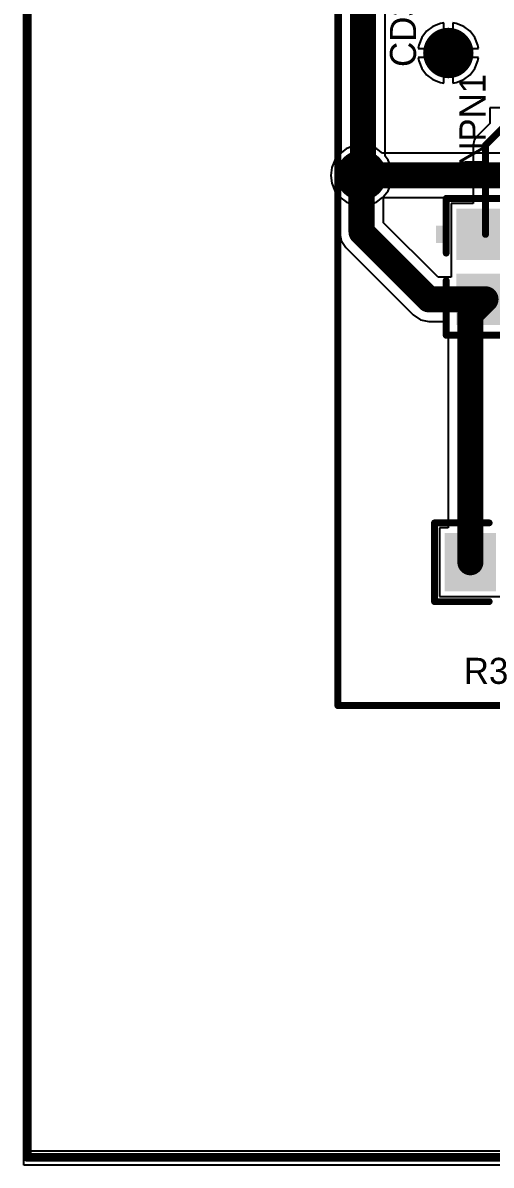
# Model space of a CAD drawing. Header units: millimetres. Extents: x 0.67 to 7.75, y 0.64 to 6.06.
# Drawn here: x 0.665 to 1.204, y 0.641 to 1.956 of the extents above; entities that cross this region are included whole.
import ezdxf

# ---------------------------------------------------------------- set-up
doc = ezdxf.new("R2010")
doc.units = ezdxf.units.MM
doc.header["$MEASUREMENT"] = 0
for name, color, linetype in [('BottomLayer', 5, 'Continuous'), ('BottomSolder', 6, 'Continuous'), ('MultiLayer', 9, 'Continuous'), ('TopLayer', 1, 'Continuous'), ('TopOverlay', 2, 'Continuous'), ('TopPaste', 8, 'Continuous'), ('TopSolder', 216, 'Continuous'), ('ViaHoleLayer', 16, 'Continuous')]:
    doc.layers.add(name, color=color, linetype=linetype)

# ---------------------------------------------------------------- blocks, each defined once
blk = doc.blocks.new('CC2012_0805_23')
at = {"layer": 'TopLayer'}
for points in [[(-0.063, -0.0295), (-0.0118, -0.0295), (-0.063, 0.0295), (-0.0118, 0.0295)], [(0.0118, -0.0295), (0.063, -0.0295), (0.0118, 0.0295), (0.063, 0.0295)]]:
    blk.add_solid(points, dxfattribs=at)
at = {"layer": 'TopOverlay', "const_width": 0.00787}
for points in [[(-0.0787, -0.0453), (-0.0787, 0.0453)], [(-0.0157, 0.0453), (-0.0787, 0.0453)], [(0.0787, 0.0453), (0.0157, 0.0453)], [(0.0787, -0.0453), (0.0787, 0.0453)], [(-0.0157, -0.0453), (-0.0787, -0.0453)], [(0.0787, -0.0453), (0.0157, -0.0453)]]:
    blk.add_lwpolyline(points, dxfattribs=at)
at = {"layer": 'TopOverlay', "const_width": 0.00394}
for points in [[(-0.0807, 0.0453, 1), (-0.0768, 0.0453, 1)], [(-0.0807, 0.0453, 1), (-0.0768, 0.0453, 1)], [(-0.0177, 0.0453, 1), (-0.0138, 0.0453, 1)], [(0.0138, 0.0453, 1), (0.0177, 0.0453, 1)], [(0.0768, 0.0453, 1), (0.0807, 0.0453, 1)], [(0.0768, 0.0453, 1), (0.0807, 0.0453, 1)], [(-0.0807, -0.0453, 1), (-0.0768, -0.0453, 1)], [(-0.0807, -0.0453, 1), (-0.0768, -0.0453, 1)], [(-0.0177, -0.0453, 1), (-0.0138, -0.0453, 1)], [(0.0138, -0.0453, 1), (0.0177, -0.0453, 1)], [(0.0768, -0.0453, 1), (0.0807, -0.0453, 1)], [(0.0768, -0.0453, 1), (0.0807, -0.0453, 1)]]:
    blk.add_lwpolyline(points, format="xyb", close=True, dxfattribs=at)
at = {"layer": 'TopOverlay'}
for points in [[(-0.0473, 0.0488), (-0.0276, 0.0488), (-0.0473, 0.0567), (-0.0276, 0.0567)], [(-0.0472, -0.057), (-0.0276, -0.057), (-0.0472, -0.0492), (-0.0276, -0.0492)]]:
    blk.add_solid(points, dxfattribs=at)
at = {"layer": 'TopPaste'}
for points in [[(-0.063, -0.0295), (-0.0118, -0.0295), (-0.063, 0.0295), (-0.0118, 0.0295)], [(0.0118, -0.0295), (0.063, -0.0295), (0.0118, 0.0295), (0.063, 0.0295)]]:
    blk.add_solid(points, dxfattribs=at)
at = {"layer": 'TopSolder'}
for points in [[(-0.067, -0.0335), (-0.0078, -0.0335), (-0.067, 0.0335), (-0.0078, 0.0335)], [(0.0078, -0.0335), (0.067, -0.0335), (0.0078, 0.0335), (0.067, 0.0335)]]:
    blk.add_solid(points, dxfattribs=at)
blk = doc.blocks.new('CC2012_0805_24')
at = {"layer": 'TopLayer'}
for points in [[(-0.063, -0.0295), (-0.0118, -0.0295), (-0.063, 0.0295), (-0.0118, 0.0295)], [(0.0118, -0.0295), (0.063, -0.0295), (0.0118, 0.0295), (0.063, 0.0295)]]:
    blk.add_solid(points, dxfattribs=at)
at = {"layer": 'TopOverlay', "const_width": 0.00787}
for points in [[(-0.0787, 0.0453), (-0.0787, -0.0453)], [(-0.0157, 0.0453), (-0.0787, 0.0453)], [(0.0787, 0.0453), (0.0157, 0.0453)], [(0.0787, 0.0453), (0.0787, -0.0453)], [(-0.0157, -0.0453), (-0.0787, -0.0453)], [(0.0787, -0.0453), (0.0157, -0.0453)]]:
    blk.add_lwpolyline(points, dxfattribs=at)
at = {"layer": 'TopOverlay', "const_width": 0.00394}
for points in [[(-0.0807, 0.0453, 1), (-0.0768, 0.0453, 1)], [(-0.0807, 0.0453, 1), (-0.0768, 0.0453, 1)], [(-0.0177, 0.0453, 1), (-0.0138, 0.0453, 1)], [(0.0138, 0.0453, 1), (0.0177, 0.0453, 1)], [(0.0768, 0.0453, 1), (0.0807, 0.0453, 1)], [(0.0768, 0.0453, 1), (0.0807, 0.0453, 1)], [(-0.0807, -0.0453, 1), (-0.0768, -0.0453, 1)], [(-0.0807, -0.0453, 1), (-0.0768, -0.0453, 1)], [(-0.0177, -0.0453, 1), (-0.0138, -0.0453, 1)], [(0.0138, -0.0453, 1), (0.0177, -0.0453, 1)], [(0.0768, -0.0453, 1), (0.0807, -0.0453, 1)], [(0.0768, -0.0453, 1), (0.0807, -0.0453, 1)]]:
    blk.add_lwpolyline(points, format="xyb", close=True, dxfattribs=at)
at = {"layer": 'TopOverlay'}
for points in [[(-0.0472, 0.0488), (-0.0276, 0.0488), (-0.0472, 0.0567), (-0.0276, 0.0567)], [(-0.0472, -0.0571), (-0.0276, -0.0571), (-0.0472, -0.0492), (-0.0276, -0.0492)]]:
    blk.add_solid(points, dxfattribs=at)
at = {"layer": 'TopPaste'}
for points in [[(-0.063, -0.0295), (-0.0118, -0.0295), (-0.063, 0.0295), (-0.0118, 0.0295)], [(0.0118, -0.0295), (0.063, -0.0295), (0.0118, 0.0295), (0.063, 0.0295)]]:
    blk.add_solid(points, dxfattribs=at)
at = {"layer": 'TopSolder'}
for points in [[(-0.067, -0.0335), (-0.0078, -0.0335), (-0.067, 0.0335), (-0.0078, 0.0335)], [(0.0078, -0.0335), (0.067, -0.0335), (0.0078, 0.0335), (0.067, 0.0335)]]:
    blk.add_solid(points, dxfattribs=at)

msp = doc.modelspace()

# ---------------------------------------------------------------- linework, layer by layer
at = {"layer": 'BottomLayer'}
for p, q in [((0.666, 0.641), (0.666, 6.0528)), ((1.13, 1.946), (1.1244, 1.9387)), ((1.1373, 1.9516), (1.13, 1.946)), ((1.1459, 1.9551), (1.1373, 1.9516)), ((1.15, 1.9556), (1.1459, 1.9551)), ((1.15, 1.926), (1.15, 1.9556)), ((1.1641, 1.9551), (1.16, 1.9556)), ((1.16, 1.9556), (1.16, 1.926)), ((1.1727, 1.9516), (1.1641, 1.9551)), ((1.18, 1.946), (1.1727, 1.9516)), ((1.1856, 1.9387), (1.18, 1.946)), ((1.1244, 1.9387), (1.1209, 1.9301)), ((1.1891, 1.9301), (1.1856, 1.9387)), ((1.1209, 1.9301), (1.1204, 1.926)), ((1.1204, 1.926), (1.15, 1.926)), ((1.16, 1.926), (1.1896, 1.926)), ((1.1896, 1.926), (1.1891, 1.9301)), ((1.15, 1.916), (1.1204, 1.916)), ((1.1204, 1.916), (1.1209, 1.9119)), ((1.1209, 1.9119), (1.1244, 1.9033)), ((1.15, 1.8864), (1.15, 1.916)), ((1.1896, 1.916), (1.16, 1.916)), ((1.16, 1.916), (1.16, 1.8864)), ((1.1856, 1.9033), (1.1891, 1.9119)), ((1.1891, 1.9119), (1.1896, 1.916)), ((1.1244, 1.9033), (1.13, 1.896)), ((1.13, 1.896), (1.1373, 1.8904)), ((1.1727, 1.8904), (1.18, 1.896)), ((1.18, 1.896), (1.1856, 1.9033)), ((1.1373, 1.8904), (1.1459, 1.8869)), ((1.1459, 1.8869), (1.15, 1.8864)), ((1.16, 1.8864), (1.1641, 1.8869)), ((1.1641, 1.8869), (1.1727, 1.8904)), ((1.055, 1.8155), (1.0459, 1.8143)), ((1.0641, 1.8143), (1.055, 1.8155)), ((1.03, 1.8051), (1.0244, 1.7978)), ((1.0373, 1.8107), (1.03, 1.8051)), ((1.0459, 1.8143), (1.0373, 1.8107)), ((1.0727, 1.8107), (1.0641, 1.8143)), ((1.0793, 1.8056), (1.0727, 1.8107)), ((2.0575, 1.8056), (1.0793, 1.8056)), ((1.0209, 1.7893), (1.0197, 1.7802)), ((1.0244, 1.7978), (1.0209, 1.7893)), ((1.0197, 1.7802), (1.0209, 1.771)), ((1.0209, 1.771), (1.0244, 1.7625)), ((1.0244, 1.7625), (1.03, 1.7552)), ((1.03, 1.7552), (1.0373, 1.7496)), ((1.0373, 1.7496), (1.0459, 1.7461)), ((1.0641, 1.7461), (1.0727, 1.7496)), ((1.0727, 1.7496), (1.0793, 1.7547)), ((1.0793, 1.7547), (2.0465, 1.7547)), ((1.0459, 1.7461), (1.055, 1.7449)), ((1.055, 1.7449), (1.0641, 1.7461)), ((7.738, 0.641), (0.666, 0.641))]:
    msp.add_line(p, q, dxfattribs=at)
for points, const_width in [([(1.1425, 1.921, 1), (1.1675, 1.921, 1)], 0.025), ([(1.0425, 1.7802, 1), (1.0675, 1.7802, 1)], 0.025), ([(1.0475, 1.7802, 1), (1.0625, 1.7802, 1)], 0.015)]:
    msp.add_lwpolyline(points, format="xyb", close=True, dxfattribs=dict(at, const_width=const_width))
at = {"layer": 'BottomLayer', "const_width": 0.03}
msp.add_lwpolyline([(1.055, 1.7802), (3.3798, 1.7802)], dxfattribs=at)
at = {"layer": 'BottomSolder', "const_width": 0.029}
for points in [[(1.1405, 1.921, 1), (1.1695, 1.921, 1)], [(1.0405, 1.7802, 1), (1.0695, 1.7802, 1)]]:
    msp.add_lwpolyline(points, format="xyb", close=True, dxfattribs=at)
at = {"layer": 'MultiLayer', "const_width": 0.025}
for points in [[(1.1425, 1.921, 1), (1.1675, 1.921, 1)], [(1.0425, 1.7802, 1), (1.0675, 1.7802, 1)]]:
    msp.add_lwpolyline(points, format="xyb", close=True, dxfattribs=at)
at = {"layer": 'TopLayer'}
for p, q in [((0.674, 0.657), (0.674, 6.04)), ((1.0313, 2.5477), (1.0313, 1.8061)), ((1.0823, 1.8021), (1.0823, 2.1908)), ((1.13, 1.946), (1.1244, 1.9387)), ((1.1373, 1.9516), (1.13, 1.946)), ((1.1459, 1.9551), (1.1373, 1.9516)), ((1.15, 1.9556), (1.1459, 1.9551)), ((1.15, 1.926), (1.15, 1.9556)), ((1.1641, 1.9551), (1.16, 1.9556)), ((1.16, 1.9556), (1.16, 1.926)), ((1.1727, 1.9516), (1.1641, 1.9551)), ((1.18, 1.946), (1.1727, 1.9516)), ((1.1856, 1.9387), (1.18, 1.946)), ((1.1244, 1.9387), (1.1209, 1.9301)), ((1.1891, 1.9301), (1.1856, 1.9387)), ((1.1209, 1.9301), (1.1204, 1.926)), ((1.1204, 1.926), (1.15, 1.926)), ((1.16, 1.926), (1.1896, 1.926)), ((1.1896, 1.926), (1.1891, 1.9301)), ((1.15, 1.916), (1.1204, 1.916)), ((1.1204, 1.916), (1.1209, 1.9119)), ((1.1209, 1.9119), (1.1244, 1.9033)), ((1.15, 1.8864), (1.15, 1.916)), ((1.1896, 1.916), (1.16, 1.916)), ((1.16, 1.916), (1.16, 1.8864)), ((1.1856, 1.9033), (1.1891, 1.9119)), ((1.1891, 1.9119), (1.1896, 1.916)), ((1.1244, 1.9033), (1.13, 1.896)), ((1.13, 1.896), (1.1373, 1.8904)), ((1.1727, 1.8904), (1.18, 1.896)), ((1.18, 1.896), (1.1856, 1.9033)), ((1.1373, 1.8904), (1.1459, 1.8869)), ((1.1459, 1.8869), (1.15, 1.8864)), ((1.16, 1.8864), (1.1641, 1.8869)), ((1.1641, 1.8869), (1.1727, 1.8904)), ((1.2428, 1.8578), (1.2028, 1.8578)), ((1.2028, 1.8578), (1.2028, 1.84)), ((1.2028, 1.84), (1.1877, 1.825)), ((1.1846, 1.8203), (1.1835, 1.8149)), ((1.1835, 1.8149), (1.1835, 1.8149)), ((1.1835, 1.8149), (1.1835, 1.7479)), ((1.1877, 1.825), (1.1846, 1.8203)), ((1.03, 1.8051), (1.0244, 1.7978)), ((1.0313, 1.8061), (1.03, 1.8051)), ((1.0856, 1.7978), (1.0823, 1.8021)), ((1.0209, 1.7893), (1.0197, 1.7802)), ((1.0244, 1.7978), (1.0209, 1.7893)), ((1.0891, 1.7893), (1.0856, 1.7978)), ((1.0903, 1.7802), (1.0891, 1.7893)), ((1.0197, 1.7802), (1.0209, 1.771)), ((1.0891, 1.771), (1.0903, 1.7802)), ((1.0209, 1.771), (1.0244, 1.7625)), ((1.0244, 1.7625), (1.0295, 1.7559)), ((1.0805, 1.7559), (1.0856, 1.7625)), ((1.0856, 1.7625), (1.0891, 1.771)), ((1.0295, 1.7559), (1.0295, 1.715)), ((1.0805, 1.7256), (1.0805, 1.7559)), ((1.1835, 1.7479), (1.1583, 1.7479)), ((1.1583, 1.7479), (1.1583, 1.6781)), ((1.1431, 1.663), (1.0805, 1.7256)), ((1.0295, 1.715), (1.0315, 1.7052)), ((1.0315, 1.7052), (1.037, 1.697)), ((1.037, 1.697), (1.1145, 1.6195)), ((1.1583, 1.6781), (1.1583, 1.6767)), ((1.1583, 1.6767), (1.1583, 1.6731)), ((1.1583, 1.6731), (1.1583, 1.6717)), ((1.1583, 1.6717), (1.1583, 1.663)), ((1.1583, 1.663), (1.1431, 1.663)), ((1.1145, 1.6195), (1.1228, 1.6139)), ((1.1228, 1.6139), (1.1325, 1.612)), ((1.1325, 1.612), (1.1549, 1.612)), ((1.1549, 1.612), (1.1549, 1.3744)), ((1.1549, 1.3744), (1.1448, 1.3744)), ((1.1448, 1.3744), (1.1448, 1.2954)), ((1.1448, 1.2954), (1.2146, 1.2954)), ((7.729, 0.657), (0.674, 0.657))]:
    msp.add_line(p, q, dxfattribs=at)
for points, const_width in [([(1.0568, 1.7819), (1.0568, 2.9068)], 0.03), ([(1.1978, 1.8149), (1.2228, 1.8399)], 0.008), ([(1.1978, 1.7123), (1.1978, 1.8149)], 0.008), ([(1.055, 1.7802), (1.0568, 1.7819)], 0.03), ([(1.055, 1.715), (1.055, 1.7802)], 0.03), ([(1.055, 1.715), (1.1325, 1.6375)], 0.03), ([(1.1325, 1.6375), (1.1978, 1.6375)], 0.03), ([(1.1804, 1.6201), (1.1978, 1.6375)], 0.03), ([(1.1804, 1.3349), (1.1804, 1.6201)], 0.03)]:
    msp.add_lwpolyline(points, dxfattribs=dict(at, const_width=const_width))
for points, const_width in [([(1.1425, 1.921, 1), (1.1675, 1.921, 1)], 0.025), ([(1.1958, 1.8149, 1), (1.1998, 1.8149, 1)], 0.004), ([(1.1958, 1.8149, 1), (1.1998, 1.8149, 1)], 0.004), ([(1.0425, 1.7802, 1), (1.0675, 1.7802, 1)], 0.025), ([(1.0475, 1.7802, 1), (1.0625, 1.7802, 1)], 0.015), ([(1.0475, 1.7802, 1), (1.0625, 1.7802, 1)], 0.015), ([(1.0493, 1.7819, 1), (1.0643, 1.7819, 1)], 0.015), ([(1.0493, 1.7819, 1), (1.0643, 1.7819, 1)], 0.015), ([(1.0475, 1.715, 1), (1.0625, 1.715, 1)], 0.015), ([(1.0475, 1.715, 1), (1.0625, 1.715, 1)], 0.015), ([(1.1958, 1.7123, 1), (1.1998, 1.7123, 1)], 0.004), ([(1.125, 1.6375, 1), (1.14, 1.6375, 1)], 0.015), ([(1.125, 1.6375, 1), (1.14, 1.6375, 1)], 0.015), ([(1.1903, 1.6375, 1), (1.2053, 1.6375, 1)], 0.015), ([(1.1903, 1.6375, 1), (1.2053, 1.6375, 1)], 0.015), ([(1.1729, 1.6201, 1), (1.1879, 1.6201, 1)], 0.015), ([(1.1729, 1.6201, 1), (1.1879, 1.6201, 1)], 0.015), ([(1.1729, 1.3349, 1), (1.1879, 1.3349, 1)], 0.015)]:
    msp.add_lwpolyline(points, format="xyb", close=True, dxfattribs=dict(at, const_width=const_width))
at = {"layer": 'TopOverlay'}
for points, const_width in [([(0.67, 0.65), (0.67, 6.05)], 0.01), ([(1.0278, 1.1699), (1.0278, 2.5749)], 0.008), ([(1.0278, 1.1699), (1.9428, 1.1699)], 0.008), ([(0.67, 0.65), (7.745, 0.65)], 0.01)]:
    msp.add_lwpolyline(points, dxfattribs=dict(at, const_width=const_width))
for points, const_width in [([(1.0258, 1.1699, 1), (1.0298, 1.1699, 1)], 0.004), ([(1.0258, 1.1699, 1), (1.0298, 1.1699, 1)], 0.004), ([(0.6675, 0.65, 1), (0.6725, 0.65, 1)], 0.005), ([(0.6675, 0.65, 1), (0.6725, 0.65, 1)], 0.005)]:
    msp.add_lwpolyline(points, format="xyb", close=True, dxfattribs=dict(at, const_width=const_width))
at = {"layer": 'TopSolder', "const_width": 0.029}
for points in [[(1.1405, 1.921, 1), (1.1695, 1.921, 1)], [(1.0405, 1.7802, 1), (1.0695, 1.7802, 1)]]:
    msp.add_lwpolyline(points, format="xyb", close=True, dxfattribs=at)
at = {"layer": 'ViaHoleLayer', "const_width": 0.014}
for points in [[(1.148, 1.921, 1), (1.162, 1.921, 1)], [(1.048, 1.7802, 1), (1.062, 1.7802, 1)]]:
    msp.add_lwpolyline(points, format="xyb", close=True, dxfattribs=at)

# ---------------------------------------------------------------- block references
for name, p, rotation in [('CC2012_0805_23', (1.1978, 1.6749), 270), ('CC2012_0805_24', (1.2178, 1.3349), 180)]:
    msp.add_blockref(name, p, dxfattribs=dict(rotation=rotation))

# ---------------------------------------------------------------- texts
at = {"layer": 'TopOverlay'}
for s, p in [('CD3', (1.1178, 1.9049)), ('NPN1', (1.1978, 1.79))]:
    msp.add_text(s, height=0.03, rotation=90, dxfattribs=at).set_placement(p)
msp.add_text('R3', height=0.03, dxfattribs=at).set_placement((1.1728, 1.1949))

doc.saveas('drawing.dxf')
